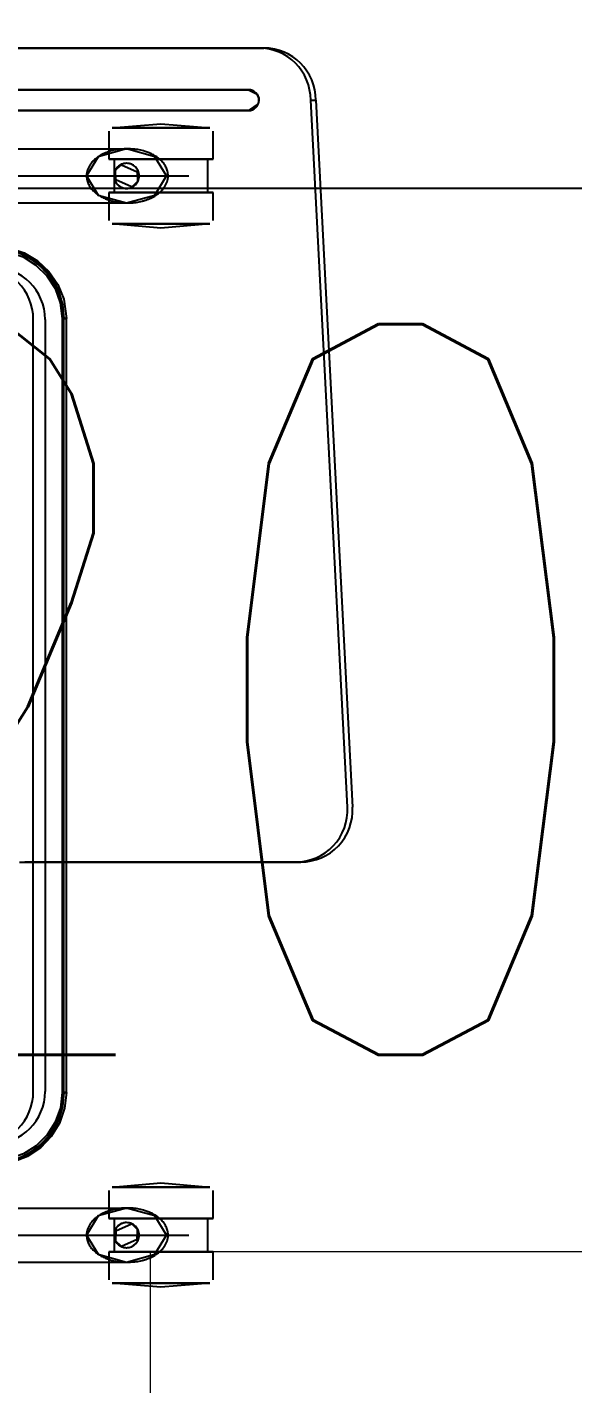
# Model space of a CAD drawing. Header units: millimetres. Extents: x -92759 to 184353, y -15225 to 86714.
# Drawn here: x 80461 to 80722, y 68553 to 69203 of the extents above; entities that cross this region are included whole.
import ezdxf

# ---------------------------------------------------------------- set-up
doc = ezdxf.new("R2010")
doc.units = ezdxf.units.MM
for name, color, linetype in [('0-1', 9, 'Continuous'), ('A-_FURT----_E', 9, 'Continuous'), ('A-PATT-CONC', 8, 'Continuous'), ('E-legend', 1, 'Continuous'), ('E-LIGHT----E', 1, 'Continuous'), ('M-_SANIFIXR_E', 9, 'Continuous')]:
    doc.layers.add(name, color=color, linetype=linetype)
doc.layers.add('HFI 9MM FPB', color=94, linetype='Continuous', lineweight=5)
doc.styles.add('Simplex', font='simplex_.ttf', dxfattribs={"width": 0.7, "height": 450})

# ---------------------------------------------------------------- blocks, each defined once
blk = doc.blocks.new('SIGMUND-LR R_ 2020 - SIGMUND-LR R_ 2020-8583273-2ND STOREY Copy 1')
at = {"layer": '0-1'}
for p, q in [((25, 640.38), (363.69, 657.99)), ((363.69, 655.56), (25, 637.94)), ((25, 637.94), (25, 640.38)), ((390, 630.78), (390, 633.21)), ((390, 633.21), (390, 500.97)), ((390, 498.53), (390, 630.78)), ((0, 615.56), (0, 613.13)), ((0, 417.05), (0, 615.56)), ((0, 613.13), (0, 414.62)), ((20, 608.16), (20, 414.62)), ((20, 414.62), (20, 608.16)), ((30, 414.62), (30, 608.16)), ((30, 608.16), (30, 414.62)), ((36.25, 566.23), (38.25, 589.69)), ((38.25, 542.77), (38.25, 589.69)), ((38.25, 589.69), (38.25, 542.77)), ((53.25, 591.23), (39.79, 591.23)), ((53.25, 591.23), (53.25, 541.23)), ((53.25, 541.23), (53.25, 591.23)), ((69.25, 588.73), (53.25, 588.73)), ((53.25, 588.73), (53.25, 543.73)), ((53.25, 543.73), (53.25, 588.73)), ((82.71, 591.23), (69.25, 591.23)), ((69.25, 591.23), (69.25, 541.23)), ((69.25, 541.23), (69.25, 591.23)), ((69.25, 588.73), (69.25, 543.73)), ((69.25, 543.73), (69.25, 588.73)), ((84.25, 589.69), (86.25, 566.23)), ((84.25, 589.69), (84.25, 542.77)), ((84.25, 542.77), (84.25, 589.69)), ((543.75, 566.23), (545.75, 589.69)), ((545.75, 542.77), (545.75, 589.69)), ((545.75, 589.69), (545.75, 542.77)), ((560.75, 591.23), (547.29, 591.23)), ((560.75, 541.23), (560.75, 591.23)), ((560.75, 591.23), (560.75, 541.23)), ((576.75, 588.73), (560.75, 588.73)), ((560.75, 543.73), (560.75, 588.73)), ((560.75, 588.73), (560.75, 543.73)), ((590.21, 591.23), (576.75, 591.23)), ((576.75, 541.23), (576.75, 591.23)), ((576.75, 591.23), (576.75, 541.23)), ((576.75, 543.73), (576.75, 588.73)), ((576.75, 588.73), (576.75, 543.73)), ((591.75, 589.69), (593.75, 566.23)), ((591.75, 589.69), (591.75, 542.77)), ((591.75, 542.77), (591.75, 589.69)), ((61.25, 246.08), (61.25, 579.49)), ((568.75, 246.08), (568.75, 579.49)), ((38.25, 542.77), (36.25, 566.23)), ((86.25, 566.23), (84.25, 542.77)), ((545.75, 542.77), (543.75, 566.23)), ((593.75, 566.23), (591.75, 542.77)), ((39.79, 541.23), (53.25, 541.23)), ((53.25, 543.73), (61.25, 543.73)), ((61.25, 543.73), (69.25, 543.73)), ((69.25, 541.23), (82.71, 541.23)), ((547.29, 541.23), (560.75, 541.23)), ((560.75, 543.73), (568.75, 543.73)), ((568.75, 543.73), (576.75, 543.73)), ((576.75, 541.23), (590.21, 541.23)), ((500.43, 520.97), (129.57, 520.97)), ((500.42, 519.7), (129.58, 519.7)), ((129.59, 518.93), (500.41, 518.93)), ((500, 519.72), (130, 519.72)), ((500, 519.71), (130, 519.71)), ((130, 510.71), (500, 510.71)), ((500, 505.07), (130, 505.07))]:
    blk.add_line(p, q, dxfattribs=at)
at = {"layer": '0-1', "flags": 128}
for points in [[(20, 608.16), (22.08, 612.23), (24.01, 613.06), (24.98, 613.16), (25.16, 613.16), (26.78, 612.83), (30, 608.16)], [(38.25, 542.77), (38.25, 547.37), (38.25, 559.38), (38.25, 574.07), (38.25, 585.69), (38.25, 589.69)], [(38.25, 589.69), (38.25, 585.09), (38.25, 573.09), (38.25, 558.39), (38.25, 546.78), (38.25, 542.77)], [(84.25, 589.69), (84.25, 585.09), (84.25, 573.09), (84.25, 558.39), (84.25, 546.78), (84.25, 542.77)], [(84.25, 542.77), (84.25, 547.37), (84.25, 559.38), (84.25, 574.07), (84.25, 585.69), (84.25, 589.69)], [(545.75, 542.77), (545.75, 547.37), (545.75, 559.38), (545.75, 574.07), (545.75, 585.69), (545.75, 589.69)], [(545.75, 589.69), (545.75, 585.09), (545.75, 573.09), (545.75, 558.39), (545.75, 546.78), (545.75, 542.77)], [(591.75, 589.69), (591.75, 585.09), (591.75, 573.09), (591.75, 558.39), (591.75, 546.78), (591.75, 542.77)], [(591.75, 542.77), (591.75, 547.37), (591.75, 559.38), (591.75, 574.07), (591.75, 585.69), (591.75, 589.69)], [(61.25, 568.93), (52.06, 563.31), (48.25, 549.73), (52.06, 536.16), (61.25, 530.53)], [(61.25, 530.53), (70.44, 536.16), (74.25, 549.73), (70.44, 563.31), (61.25, 568.93)], [(568.75, 568.93), (559.56, 563.31), (555.75, 549.73), (559.56, 536.16), (568.75, 530.53)], [(568.75, 530.53), (577.94, 536.16), (581.75, 549.73), (577.94, 563.31), (568.75, 568.93)], [(56.01, 547.31), (59.35, 554.85), (63.9, 554.99), (66.36, 552.51), (66.49, 552.15)], [(573.99, 547.31), (570.65, 554.85), (566.1, 554.99), (563.64, 552.51), (563.51, 552.15)], [(48.25, 246.08), (48.25, 428.31), (48.25, 550.14)], [(66.49, 552.15), (63.15, 544.62), (58.6, 544.48), (56.14, 546.96), (56.01, 547.31)], [(74.25, 246.08), (74.25, 428.31), (74.25, 550.14)], [(555.75, 246.08), (555.75, 428.31), (555.75, 550.14)], [(563.51, 552.15), (566.85, 544.62), (571.4, 544.48), (573.86, 546.96), (573.99, 547.31)], [(581.75, 246.08), (581.75, 428.31), (581.75, 550.14)], [(94.93, 486.14), (95.74, 493.57), (98.12, 500.66), (101.97, 507.08), (107.12, 512.54), (113.33, 516.79), (120.31, 519.62), (129.57, 520.97)], [(500.43, 520.97), (507.93, 520.07), (515.05, 517.6), (521.48, 513.68), (526.91, 508.48), (531.09, 502.26), (533.84, 495.29), (535.07, 486.14)], [(130, 519.72), (122.58, 518.92), (115.5, 516.54), (109.09, 512.69), (103.62, 507.56), (99.35, 501.37), (96.46, 494.38), (95, 484.22)], [(96.93, 486.14), (97.74, 493.34), (100.12, 500.19), (103.97, 506.36), (109.09, 511.55), (115.25, 515.49), (122.13, 517.99), (129.59, 518.93)], [(98.19, 500.09), (101.23, 505.51), (105.4, 510.28), (110.53, 514.22), (116.43, 517.18), (122.86, 519.03), (129.58, 519.7)], [(535, 484.22), (534.19, 491.81), (531.8, 499.06), (527.94, 505.62), (522.78, 511.18), (516.58, 515.49), (509.64, 518.35), (500, 519.72)], [(500.41, 518.93), (507.69, 518.03), (514.59, 515.57), (520.77, 511.65), (525.93, 506.49), (529.81, 500.34), (532.23, 493.49), (533.07, 486.14)], [(500.42, 519.7), (507.14, 519.03), (513.57, 517.18), (519.47, 514.22), (524.6, 510.28), (528.77, 505.51), (531.81, 500.09)]]:
    blk.add_lwpolyline(points, dxfattribs=at)
at = {"layer": '0-1'}
for centre, start, end in [((61.25, 549.73), 0, 180), ((61.25, 549.73), 0, 180), ((568.75, 549.73), 0, 180), ((568.75, 549.73), 0, 180), ((61.25, 549.73), 180, 0), ((61.25, 549.73), 180, 0), ((568.75, 549.73), 180, 0), ((568.75, 549.73), 180, 0)]:
    blk.add_arc(centre, 6, start, end, dxfattribs=at)
for centre, major_axis, start_param, end_param in [((365, 633.21), (25, 0), 0, 1.623156), ((365, 630.78), (25, 0), 0, 1.623156), ((25, 615.56), (-25, 0), 4.712389, 6.283185), ((25, 613.13), (-25, 0), 4.712389, 6.283185), ((25, 608.16), (-5, 0), 4.712389, 6.283185), ((25, 608.16), (-5, 0), 3.141593, 4.712389), ((130, 485.89), (34.07, 0), 1.583154, 3.141593), ((130, 485.89), (34.07, 0), 1.583154, 3.141593), ((130, 485.89), (-34.07, 0), 4.712389, 4.724747), ((500, 485.89), (34.07, 0), 1.558438, 1.570796), ((500, 485.89), (34.07, 0), 0, 1.558438), ((500, 485.89), (34.07, 0), 0, 1.558438), ((130, 485.89), (-25, 0), 4.712389, 6.283185), ((500, 485.89), (25, 0), 0, 1.570796), ((130, 480.26), (-25, 0), 4.712389, 6.283185), ((500, 480.26), (25, 0), 0, 1.570796)]:
    blk.add_ellipse(centre, major_axis=major_axis, ratio=0.992546, start_param=start_param, end_param=end_param, dxfattribs=at)
for points, knots in [([(61.25, 569.69), (60.49, 569.62), (59.03, 569.37), (57.38, 568.78), (56.32, 568.22), (55.73, 567.86), (54.88, 567.25), (53.69, 566.13), (52.66, 564.82), (52.1, 564.02), (51.9, 563.73), (51.6, 563.28), (51.01, 562.28), (50.25, 560.64), (49.58, 558.83), (49.11, 557.24), (48.69, 555.36), (48.2, 552.04), (48.21, 548.18), (48.7, 544.86), (49.13, 542.98), (49.53, 541.61), (50.01, 540.26), (50.56, 538.93), (51.2, 537.63), (51.75, 536.73), (52.16, 536.14), (52.43, 535.75), (52.94, 535.07), (53.72, 534.13), (54.57, 533.27), (55.3, 532.67), (55.87, 532.28), (56.47, 531.93), (57.29, 531.51), (58.8, 530.91), (60.23, 530.62), (61.25, 530.53)], [-1, -1, -1, -1, -0.958333, -0.916667, -0.895833, -0.885417, -0.875, -0.833333, -0.791667, -0.78125, -0.776042, -0.770833, -0.75, -0.708333, -0.666667, -0.638889, -0.611111, -0.555556, -0.444444, -0.388889, -0.361111, -0.333333, -0.305556, -0.277778, -0.25, -0.222222, -0.215278, -0.208333, -0.194444, -0.166667, -0.138889, -0.125, -0.111111, -0.097222, -0.083333, -0.055556, 0, 0, 0, 0]), ([(61.25, 530.53), (62.01, 530.6), (63.47, 530.85), (65.12, 531.45), (66.18, 532.01), (66.77, 532.37), (67.62, 532.98), (68.8, 534.11), (69.83, 535.41), (70.4, 536.22), (70.59, 536.51), (70.88, 536.95), (71.47, 537.95), (72.24, 539.59), (72.9, 541.39), (73.37, 542.98), (73.8, 544.86), (74.29, 548.18), (74.3, 552.04), (73.81, 555.36), (73.39, 557.24), (72.98, 558.6), (72.5, 559.96), (71.95, 561.3), (71.31, 562.6), (70.76, 563.51), (70.35, 564.09), (70.08, 564.48), (69.57, 565.16), (68.79, 566.11), (67.93, 566.96), (67.2, 567.56), (66.62, 567.95), (66.03, 568.3), (65.21, 568.72), (63.7, 569.31), (62.26, 569.6), (61.25, 569.69)], [-1, -1, -1, -1, -0.958333, -0.916667, -0.895833, -0.885417, -0.875, -0.833333, -0.791667, -0.78125, -0.776042, -0.770833, -0.75, -0.708333, -0.666667, -0.638889, -0.611111, -0.555556, -0.444444, -0.388889, -0.361111, -0.333333, -0.305556, -0.277778, -0.25, -0.222222, -0.215278, -0.208333, -0.194444, -0.166667, -0.138889, -0.125, -0.111111, -0.097222, -0.083333, -0.055556, 0, 0, 0, 0]), ([(568.75, 569.69), (567.99, 569.62), (566.53, 569.37), (564.88, 568.78), (563.82, 568.22), (563.23, 567.86), (562.38, 567.25), (561.19, 566.13), (560.16, 564.82), (559.6, 564.02), (559.4, 563.73), (559.1, 563.28), (558.51, 562.28), (557.75, 560.64), (557.08, 558.83), (556.61, 557.24), (556.19, 555.36), (555.7, 552.04), (555.71, 548.18), (556.2, 544.86), (556.63, 542.98), (557.03, 541.61), (557.51, 540.26), (558.06, 538.93), (558.7, 537.63), (559.25, 536.73), (559.66, 536.14), (559.93, 535.75), (560.44, 535.07), (561.22, 534.13), (562.07, 533.27), (562.8, 532.67), (563.37, 532.28), (563.97, 531.93), (564.79, 531.51), (566.3, 530.91), (567.73, 530.62), (568.75, 530.53)], [-1, -1, -1, -1, -0.958333, -0.916667, -0.895833, -0.885417, -0.875, -0.833333, -0.791667, -0.78125, -0.776042, -0.770833, -0.75, -0.708333, -0.666667, -0.638889, -0.611111, -0.555556, -0.444444, -0.388889, -0.361111, -0.333333, -0.305556, -0.277778, -0.25, -0.222222, -0.215278, -0.208333, -0.194444, -0.166667, -0.138889, -0.125, -0.111111, -0.097222, -0.083333, -0.055556, 0, 0, 0, 0]), ([(568.75, 530.53), (569.51, 530.6), (570.97, 530.85), (572.62, 531.45), (573.68, 532.01), (574.27, 532.37), (575.12, 532.98), (576.3, 534.11), (577.33, 535.41), (577.9, 536.22), (578.09, 536.51), (578.38, 536.95), (578.97, 537.95), (579.74, 539.59), (580.4, 541.39), (580.87, 542.98), (581.3, 544.86), (581.79, 548.18), (581.8, 552.04), (581.31, 555.36), (580.89, 557.24), (580.48, 558.6), (580, 559.96), (579.45, 561.3), (578.81, 562.6), (578.26, 563.51), (577.85, 564.09), (577.58, 564.48), (577.07, 565.16), (576.29, 566.11), (575.43, 566.96), (574.7, 567.56), (574.12, 567.95), (573.53, 568.3), (572.71, 568.72), (571.2, 569.31), (569.76, 569.6), (568.75, 569.69)], [-1, -1, -1, -1, -0.958333, -0.916667, -0.895833, -0.885417, -0.875, -0.833333, -0.791667, -0.78125, -0.776042, -0.770833, -0.75, -0.708333, -0.666667, -0.638889, -0.611111, -0.555556, -0.444444, -0.388889, -0.361111, -0.333333, -0.305556, -0.277778, -0.25, -0.222222, -0.215278, -0.208333, -0.194444, -0.166667, -0.138889, -0.125, -0.111111, -0.097222, -0.083333, -0.055556, 0, 0, 0, 0]), ([(67.25, 549.73), (67.25, 550.27), (67.14, 551.14), (66.74, 552.18), (66.43, 552.77), (66.06, 553.34), (65.48, 554.03), (64.33, 554.98), (62.48, 555.77), (60.43, 555.77), (58.91, 555.3), (57.71, 554.65), (56.92, 553.93), (56.42, 553.3), (56.13, 552.88), (55.82, 552.33), (55.55, 551.66), (55.31, 550.78), (55.25, 550.14), (55.25, 549.73)], [0, 0, 0, 0, 0.111111, 0.166667, 0.194444, 0.222222, 0.277778, 0.333333, 0.444444, 0.555556, 0.611111, 0.666667, 0.75, 0.770833, 0.791667, 0.833333, 0.875, 0.916667, 1, 1, 1, 1]), ([(574.75, 549.73), (574.75, 550.27), (574.64, 551.14), (574.24, 552.18), (573.93, 552.77), (573.56, 553.34), (572.99, 554.03), (572.12, 554.74), (571.09, 555.3), (569.57, 555.77), (567.93, 555.77), (566.41, 555.3), (565.21, 554.65), (564.42, 553.93), (563.92, 553.3), (563.63, 552.88), (563.33, 552.33), (563.05, 551.66), (562.81, 550.78), (562.75, 550.14), (562.75, 549.73)], [0, 0, 0, 0, 0.111111, 0.166667, 0.194444, 0.222222, 0.277778, 0.333333, 0.388889, 0.444444, 0.555556, 0.611111, 0.666667, 0.75, 0.770833, 0.791667, 0.833333, 0.875, 0.916667, 1, 1, 1, 1]), ([(55.25, 549.73), (55.25, 549.15), (55.42, 548.05), (56.02, 546.69), (56.84, 545.59), (58.49, 544.19), (60.08, 543.73), (61.25, 543.73)], [0, 0, 0, 0, 0.142857, 0.285714, 0.428571, 0.571429, 1, 1, 1, 1]), ([(562.75, 549.73), (562.75, 549.15), (562.92, 548.05), (563.52, 546.69), (564.34, 545.59), (565.99, 544.19), (567.58, 543.73), (568.75, 543.73)], [0, 0, 0, 0, 0.142857, 0.285714, 0.428571, 0.571429, 1, 1, 1, 1]), ([(500.42, 519.71), (500.42, 519.65), (500.42, 519.53), (500.42, 519.36), (500.41, 519.22), (500.41, 519.1), (500.41, 519.01), (500.41, 518.95), (500.41, 518.92), (500.41, 518.93), (500.41, 518.98), (500.41, 519.06), (500.41, 519.17), (500.41, 519.35), (500.41, 519.6), (500.42, 519.91), (500.42, 520.1), (500.42, 520.19)], [0, 0, 0, 0, 0.058824, 0.117647, 0.176471, 0.235294, 0.294118, 0.352941, 0.411765, 0.470588, 0.529412, 0.588235, 0.647059, 0.705882, 0.823529, 0.911765, 1, 1, 1, 1]), ([(500.42, 520.19), (500.42, 520.26), (500.42, 520.38), (500.43, 520.54), (500.43, 520.69), (500.43, 520.8), (500.43, 520.9), (500.43, 520.95), (500.43, 520.98), (500.43, 520.97), (500.43, 520.92), (500.43, 520.84), (500.43, 520.74), (500.43, 520.55), (500.43, 520.3), (500.42, 519.99), (500.42, 519.8), (500.42, 519.71)], [0, 0, 0, 0, 0.058824, 0.117647, 0.176471, 0.235294, 0.294118, 0.352941, 0.411765, 0.470588, 0.529412, 0.588235, 0.647059, 0.705882, 0.823529, 0.911765, 1, 1, 1, 1])]:
    blk.add_open_spline(points, degree=3, knots=knots, dxfattribs=at)
for points in [[(61.25, 543.73), (61.64, 543.73), (62.43, 543.81), (63.58, 544.16), (64.67, 544.75), (65.66, 545.59), (66.48, 546.69), (67.08, 548.05), (67.25, 549.15), (67.25, 549.73)], [(568.75, 543.73), (569.14, 543.73), (569.93, 543.81), (571.08, 544.16), (572.17, 544.75), (573.16, 545.59), (573.98, 546.69), (574.58, 548.05), (574.75, 549.15), (574.75, 549.73)], [(129.58, 519.71), (129.58, 519.77), (129.58, 519.89), (129.57, 520.08), (129.57, 520.27), (129.57, 520.44), (129.57, 520.6), (129.57, 520.74), (129.57, 520.84), (129.57, 520.92), (129.57, 520.97), (129.57, 520.98), (129.57, 520.95), (129.57, 520.9), (129.57, 520.8), (129.57, 520.69), (129.57, 520.54), (129.58, 520.38), (129.58, 520.26), (129.58, 520.19)], [(129.58, 520.19), (129.58, 520.13), (129.58, 520.01), (129.58, 519.82), (129.59, 519.63), (129.59, 519.46), (129.59, 519.3), (129.59, 519.17), (129.59, 519.06), (129.59, 518.98), (129.59, 518.93), (129.59, 518.92), (129.59, 518.95), (129.59, 519.01), (129.59, 519.1), (129.59, 519.22), (129.58, 519.36), (129.58, 519.53), (129.58, 519.65), (129.58, 519.71)]]:
    blk.add_open_spline(points, degree=3, dxfattribs=at)
blk = doc.blocks.new('1599_FURN_RHH_BLK8 _NEW__2ND STY_dwg-10261561-BLK8_RHH_2ND STOREY PLAN')
at = {"layer": 'A-_FURT----_E', "rotation": 270}
blk.add_blockref('SIGMUND-LR R_ 2020 - SIGMUND-LR R_ 2020-8583273-2ND STOREY Copy 1', (-10342.21, -10148.54), dxfattribs=at)
blk = doc.blocks.new('A$C3019c3af')
at = {"layer": 'M-_SANIFIXR_E'}
blk.add_blockref('1599_FURN_RHH_BLK8 _NEW__2ND STY_dwg-10261561-BLK8_RHH_2ND STOREY PLAN', (7599.78, 46600.1), dxfattribs=at)
blk = doc.blocks.new('RCP_B8L2')
at = {"layer": 'A-PATT-CONC'}
h = blk.add_hatch(dxfattribs=at)
h.set_pattern_fill('ANSI37', color=256, scale=189, angle=45)
h.set_pattern_definition([(90, (-370899.3, -151102.3), (-600.075, 0), []), (180, (-370899.3, -151102.3), (-6e-14, -600.075), [])])
h.paths.add_polyline_path([(-370899.32, -151102.3), (-373899.32, -151102.3), (-373899.32, -158302.3), (-370899.32, -158302.3)])
at = {"layer": 'HFI 9MM FPB'}
h = blk.add_hatch(dxfattribs=at)
h.set_pattern_fill('ANSI33', color=256, scale=50)
h.set_pattern_definition([(45, (-581589.02, -147239), (-224.5064, 224.5064), []), (45, (-581364.5, -147239), (-224.5064, 224.5064), [158.75, -79.375])])
h.paths.add_polyline_path([(-370899.32, -151102.3), (-373899.32, -151102.3), (-373899.32, -158302.3), (-370899.32, -158302.3)], flags=16)
edge = h.paths.add_edge_path()
edge.add_line((-373218.07, -158677.3), (-373818.07, -158677.3))
edge.add_line((-373818.07, -158677.3), (-373818.07, -159161.3))
edge.add_line((-373818.07, -159127.3), (-374768.07, -159127.3))
edge.add_line((-374768.07, -159127.3), (-374768.07, -149827.3))
edge.add_line((-374768.07, -149827.3), (-373818.07, -149827.3))
edge.add_line((-373818.07, -149827.3), (-373818.07, -150277.3))
edge.add_line((-373818.07, -150277.3), (-373218.07, -150277.3))
edge.add_line((-373218.07, -150277.3), (-373218.07, -149827.3))
edge.add_line((-373218.07, -149827.3), (-371918.07, -149827.3))
edge.add_line((-371918.07, -149827.3), (-371918.07, -150277.3))
edge.add_line((-371918.07, -150277.3), (-369968.07, -150277.3))
edge.add_line((-369968.07, -150277.3), (-369968.07, -157777.3))
edge.add_line((-369968.07, -157777.3), (-370568.07, -157777.3))
edge.add_line((-370568.07, -157777.3), (-370568.07, -159127.3))
edge.add_line((-370568.07, -159127.3), (-373218.07, -159127.3))
edge.add_line((-373218.07, -159127.3), (-373218.07, -158677.3))
blk = doc.blocks.new('L20')
at = {"layer": 'E-LIGHT----E', "lineweight": 5}
blk.add_lwpolyline([(-300, -300), (300, -300), (300, 300), (-300, 300)], close=True, dxfattribs=at)
at = {"layer": 'E-LIGHT----E', "lineweight": 5, "style": 'Simplex', "width": 0.7}
blk.add_text('L20', height=350, dxfattribs=at).set_placement((-673.67, 394.33))
blk = doc.blocks.new('EL_B8_L2_R4')
at = {"layer": 'E-legend', "color": 0}
blk.add_blockref('L20', (-9481.32, -11025.15), dxfattribs=at)

msp = doc.modelspace()

# ---------------------------------------------------------------- block references
at = {"layer": '0-1'}
msp.add_blockref('A$C3019c3af', (82701.06, 32741.24), dxfattribs=at)
at = {"layer": 'A-PATT-CONC'}
msp.add_blockref('RCP_B8L2', (452619.12, 220318.54), dxfattribs=at)
at = {"layer": 'E-legend', "color": 7}
msp.add_blockref('EL_B8_L2_R4', (90301.06, 79341.24), dxfattribs=at)

doc.saveas('drawing.dxf')
